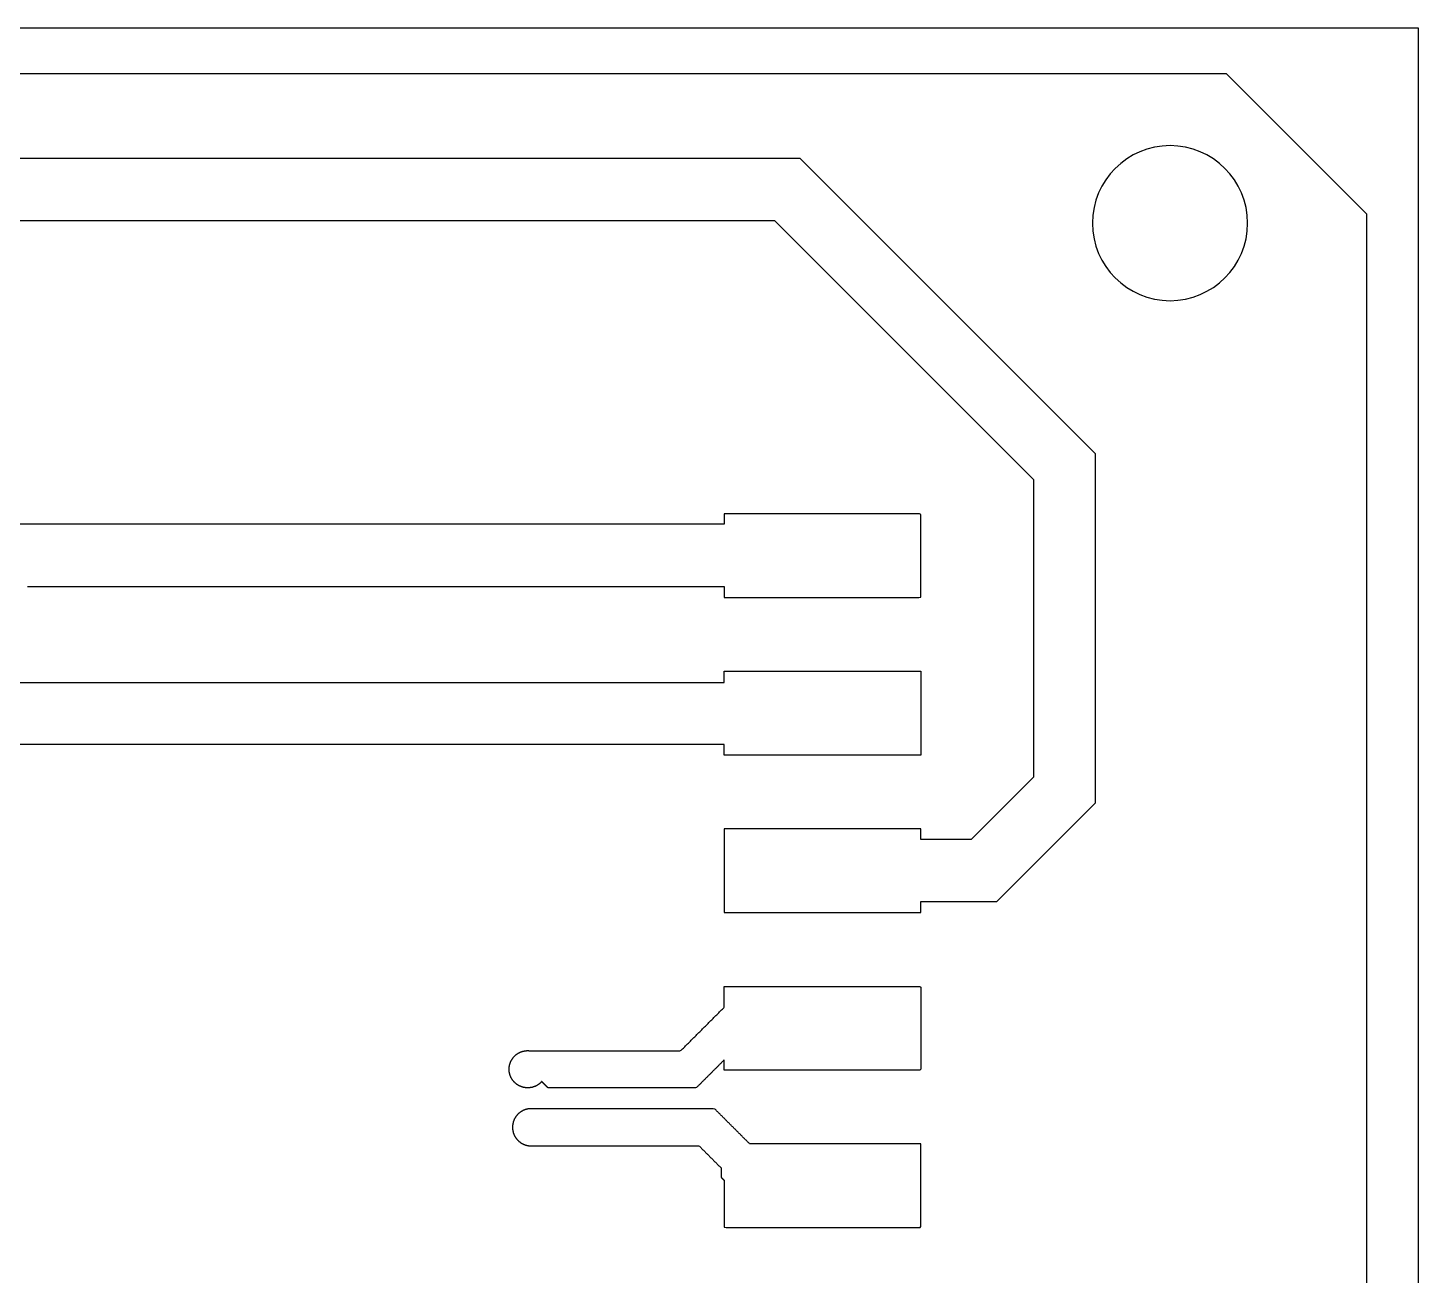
# Model space of a CAD drawing. Extents: x 0 to 220, y 0 to 42.
# Drawn here: x 197.19 to 219.6, y 22.19 to 42.3 of the extents above; entities that cross this region are included whole.
import ezdxf

# ---------------------------------------------------------------- set-up
doc = ezdxf.new("R2010")
doc.units = 0
doc.layers.get('0').update_dxf_attribs({"linetype": 'CONTINUOUS'})

msp = doc.modelspace()

# ---------------------------------------------------------------- linework, layer by layer
for points in [[(219.6, 42.3), (219.6, 0), (0, 0), (0, 42.3)], [(218.769, 39.299), (218.769, 3.629), (215.628, 0.488), (55.254, 0.488), (51.691, 4.051), (51.691, 38.068), (55.184, 41.561), (216.507, 41.561)]]:
    msp.add_lwpolyline(points, close=True)
msp.add_lwpolyline([(214.35, 39.15, 1), (216.85, 39.15, 1)], format="xyb", close=True)
msp.add_lwpolyline([(121.354, 9.896), (140.956, 29.498), (177.647, 29.498), (179.893, 31.744), (208.415, 31.744), (208.415, 31.924), (211.585, 31.924), (211.585, 30.574), (208.415, 30.574), (208.415, 30.744), (180.307, 30.744), (178.061, 28.498), (141.37, 28.498), (121.768, 8.896)])
msp.add_polyline3d([(211.585, 28.034, 0), (211.585, 28.211, 0), (212.811, 28.211, 0), (214.401, 29.801, 0), (214.401, 35.432, 0), (209.641, 40.192, 0), (61.579, 40.192, 0), (56.836, 35.449, 0), (56.836, 32.585, 0), (56.645, 32.585, 0), (56.645, 29.415, 0), (57.995, 29.415, 0), (57.995, 32.585, 0), (57.836, 32.585, 0), (57.836, 35.034, 0), (61.994, 39.192, 0), (209.226, 39.192, 0), (213.401, 35.017, 0), (213.401, 30.216, 0), (212.396, 29.211, 0), (211.585, 29.211, 0), (211.585, 29.384, 0), (208.415, 29.384, 0), (208.415, 28.034, 0)], close=True)
for points in [[(197.186, 33.294, 0), (197.619, 33.294, 0), (198.051, 33.294, 0), (198.484, 33.294, 0), (198.916, 33.294, 0), (199.349, 33.294, 0), (199.782, 33.294, 0), (200.214, 33.294, 0), (200.647, 33.294, 0), (201.079, 33.294, 0), (201.512, 33.294, 0), (201.944, 33.294, 0), (202.377, 33.294, 0), (202.809, 33.294, 0), (203.242, 33.294, 0), (203.675, 33.294, 0), (204.107, 33.294, 0), (204.54, 33.294, 0), (204.972, 33.294, 0), (205.405, 33.294, 0), (205.837, 33.294, 0), (206.27, 33.294, 0), (206.702, 33.294, 0), (207.135, 33.294, 0), (207.567, 33.294, 0), (208, 33.294, 0), (208.415, 33.294, 0), (208.415, 33.291, 0), (208.415, 33.288, 0), (208.415, 33.286, 0), (208.415, 33.283, 0), (208.415, 33.28, 0), (208.415, 33.277, 0), (208.415, 33.275, 0), (208.415, 33.272, 0), (208.415, 33.269, 0), (208.415, 33.266, 0), (208.415, 33.263, 0), (208.415, 33.261, 0), (208.415, 33.258, 0), (208.415, 33.255, 0), (208.415, 33.252, 0), (208.415, 33.249, 0), (208.415, 33.247, 0), (208.415, 33.244, 0), (208.415, 33.241, 0), (208.415, 33.238, 0), (208.415, 33.236, 0), (208.415, 33.233, 0), (208.415, 33.23, 0), (208.415, 33.227, 0), (208.415, 33.224, 0), (208.415, 33.222, 0), (208.415, 33.219, 0), (208.415, 33.216, 0), (208.415, 33.213, 0), (208.415, 33.211, 0), (208.415, 33.208, 0), (208.415, 33.205, 0), (208.415, 33.202, 0), (208.415, 33.2, 0), (208.415, 33.197, 0), (208.415, 33.194, 0), (208.415, 33.191, 0), (208.415, 33.188, 0), (208.415, 33.186, 0), (208.415, 33.183, 0), (208.415, 33.18, 0), (208.415, 33.177, 0), (208.415, 33.175, 0), (208.415, 33.172, 0), (208.415, 33.169, 0), (208.415, 33.166, 0), (208.415, 33.163, 0), (208.415, 33.161, 0), (208.415, 33.158, 0), (208.415, 33.155, 0), (208.415, 33.152, 0), (208.415, 33.15, 0), (208.415, 33.147, 0), (208.415, 33.144, 0), (208.415, 33.141, 0), (208.415, 33.139, 0), (208.415, 33.136, 0), (208.415, 33.133, 0), (208.415, 33.13, 0), (208.415, 33.127, 0), (208.415, 33.125, 0), (208.415, 33.122, 0), (208.415, 33.119, 0), (208.415, 33.116, 0), (208.424, 33.114, 0), (208.473, 33.114, 0), (208.521, 33.114, 0), (208.57, 33.114, 0), (208.619, 33.114, 0), (208.668, 33.114, 0), (208.717, 33.114, 0), (208.766, 33.114, 0), (208.815, 33.114, 0), (208.864, 33.114, 0), (208.912, 33.114, 0), (208.961, 33.114, 0), (209.01, 33.114, 0), (209.059, 33.114, 0), (209.108, 33.114, 0), (209.157, 33.114, 0), (209.206, 33.114, 0), (209.255, 33.114, 0), (209.303, 33.114, 0), (209.352, 33.114, 0), (209.401, 33.114, 0), (209.45, 33.114, 0), (209.499, 33.114, 0), (209.548, 33.114, 0), (209.597, 33.114, 0), (209.646, 33.114, 0), (209.694, 33.114, 0), (209.743, 33.114, 0), (209.792, 33.114, 0), (209.841, 33.114, 0), (209.89, 33.114, 0), (209.939, 33.114, 0), (209.988, 33.114, 0), (210.037, 33.114, 0), (210.085, 33.114, 0), (210.134, 33.114, 0), (210.183, 33.114, 0), (210.232, 33.114, 0), (210.281, 33.114, 0), (210.33, 33.114, 0), (210.379, 33.114, 0), (210.428, 33.114, 0), (210.476, 33.114, 0), (210.525, 33.114, 0), (210.574, 33.114, 0), (210.623, 33.114, 0), (210.672, 33.114, 0), (210.721, 33.114, 0), (210.77, 33.114, 0), (210.819, 33.114, 0), (210.867, 33.114, 0), (210.916, 33.114, 0), (210.965, 33.114, 0), (211.014, 33.114, 0), (211.063, 33.114, 0), (211.112, 33.114, 0), (211.161, 33.114, 0), (211.209, 33.114, 0), (211.258, 33.114, 0), (211.307, 33.114, 0), (211.356, 33.114, 0), (211.405, 33.114, 0), (211.454, 33.114, 0), (211.503, 33.114, 0), (211.552, 33.114, 0), (211.585, 33.121, 0), (211.585, 33.141, 0), (211.585, 33.162, 0), (211.585, 33.183, 0), (211.585, 33.204, 0), (211.585, 33.225, 0), (211.585, 33.245, 0), (211.585, 33.266, 0), (211.585, 33.287, 0), (211.585, 33.308, 0), (211.585, 33.329, 0), (211.585, 33.349, 0), (211.585, 33.37, 0), (211.585, 33.391, 0), (211.585, 33.412, 0), (211.585, 33.433, 0), (211.585, 33.454, 0), (211.585, 33.474, 0), (211.585, 33.495, 0), (211.585, 33.516, 0), (211.585, 33.537, 0), (211.585, 33.558, 0), (211.585, 33.578, 0), (211.585, 33.599, 0), (211.585, 33.62, 0), (211.585, 33.641, 0), (211.585, 33.662, 0), (211.585, 33.683, 0), (211.585, 33.703, 0), (211.585, 33.724, 0), (211.585, 33.745, 0), (211.585, 33.766, 0), (211.585, 33.787, 0), (211.585, 33.807, 0), (211.585, 33.828, 0), (211.585, 33.849, 0), (211.585, 33.87, 0), (211.585, 33.891, 0), (211.585, 33.911, 0), (211.585, 33.932, 0), (211.585, 33.953, 0), (211.585, 33.974, 0), (211.585, 33.995, 0), (211.585, 34.016, 0), (211.585, 34.036, 0), (211.585, 34.057, 0), (211.585, 34.078, 0), (211.585, 34.099, 0), (211.585, 34.12, 0), (211.585, 34.14, 0), (211.585, 34.161, 0), (211.585, 34.182, 0), (211.585, 34.203, 0), (211.585, 34.224, 0), (211.585, 34.245, 0), (211.585, 34.265, 0), (211.585, 34.286, 0), (211.585, 34.307, 0), (211.585, 34.328, 0), (211.585, 34.349, 0), (211.585, 34.369, 0), (211.585, 34.39, 0), (211.585, 34.411, 0), (211.585, 34.432, 0), (211.585, 34.453, 0), (211.563, 34.464, 0), (211.514, 34.464, 0), (211.465, 34.464, 0), (211.416, 34.464, 0), (211.367, 34.464, 0), (211.318, 34.464, 0), (211.27, 34.464, 0), (211.221, 34.464, 0), (211.172, 34.464, 0), (211.123, 34.464, 0), (211.074, 34.464, 0), (211.025, 34.464, 0), (210.976, 34.464, 0), (210.927, 34.464, 0), (210.879, 34.464, 0), (210.83, 34.464, 0), (210.781, 34.464, 0), (210.732, 34.464, 0), (210.683, 34.464, 0), (210.634, 34.464, 0), (210.585, 34.464, 0), (210.536, 34.464, 0), (210.488, 34.464, 0), (210.439, 34.464, 0), (210.39, 34.464, 0), (210.341, 34.464, 0), (210.292, 34.464, 0), (210.243, 34.464, 0), (210.194, 34.464, 0), (210.145, 34.464, 0), (210.097, 34.464, 0), (210.048, 34.464, 0), (209.999, 34.464, 0), (209.95, 34.464, 0), (209.901, 34.464, 0), (209.852, 34.464, 0), (209.803, 34.464, 0), (209.754, 34.464, 0), (209.706, 34.464, 0), (209.657, 34.464, 0), (209.608, 34.464, 0), (209.559, 34.464, 0), (209.51, 34.464, 0), (209.461, 34.464, 0), (209.412, 34.464, 0), (209.364, 34.464, 0), (209.315, 34.464, 0), (209.266, 34.464, 0), (209.217, 34.464, 0), (209.168, 34.464, 0), (209.119, 34.464, 0), (209.07, 34.464, 0), (209.021, 34.464, 0), (208.973, 34.464, 0), (208.924, 34.464, 0), (208.875, 34.464, 0), (208.826, 34.464, 0), (208.777, 34.464, 0), (208.728, 34.464, 0), (208.679, 34.464, 0), (208.63, 34.464, 0), (208.582, 34.464, 0), (208.533, 34.464, 0), (208.484, 34.464, 0), (208.435, 34.464, 0), (208.415, 34.462, 0), (208.415, 34.46, 0), (208.415, 34.457, 0), (208.415, 34.455, 0), (208.415, 34.452, 0), (208.415, 34.449, 0), (208.415, 34.447, 0), (208.415, 34.444, 0), (208.415, 34.441, 0), (208.415, 34.439, 0), (208.415, 34.436, 0), (208.415, 34.434, 0), (208.415, 34.431, 0), (208.415, 34.428, 0), (208.415, 34.426, 0), (208.415, 34.423, 0), (208.415, 34.42, 0), (208.415, 34.418, 0), (208.415, 34.415, 0), (208.415, 34.413, 0), (208.415, 34.41, 0), (208.415, 34.407, 0), (208.415, 34.405, 0), (208.415, 34.402, 0), (208.415, 34.4, 0), (208.415, 34.397, 0), (208.415, 34.394, 0), (208.415, 34.392, 0), (208.415, 34.389, 0), (208.415, 34.386, 0), (208.415, 34.384, 0), (208.415, 34.381, 0), (208.415, 34.379, 0), (208.415, 34.376, 0), (208.415, 34.373, 0), (208.415, 34.371, 0), (208.415, 34.368, 0), (208.415, 34.365, 0), (208.415, 34.363, 0), (208.415, 34.36, 0), (208.415, 34.358, 0), (208.415, 34.355, 0), (208.415, 34.352, 0), (208.415, 34.35, 0), (208.415, 34.347, 0), (208.415, 34.344, 0), (208.415, 34.342, 0), (208.415, 34.339, 0), (208.415, 34.337, 0), (208.415, 34.334, 0), (208.415, 34.331, 0), (208.415, 34.329, 0), (208.415, 34.326, 0), (208.415, 34.324, 0), (208.415, 34.321, 0), (208.415, 34.318, 0), (208.415, 34.316, 0), (208.415, 34.313, 0), (208.415, 34.31, 0), (208.415, 34.308, 0), (208.415, 34.305, 0), (208.415, 34.303, 0), (208.415, 34.3, 0), (208.415, 34.297, 0), (208.415, 34.295, 0), (208.104, 34.294, 0), (207.678, 34.294, 0), (207.251, 34.294, 0), (206.825, 34.294, 0), (206.399, 34.294, 0), (205.973, 34.294, 0), (205.547, 34.294, 0), (205.121, 34.294, 0), (204.694, 34.294, 0), (204.268, 34.294, 0), (203.842, 34.294, 0), (203.416, 34.294, 0), (202.99, 34.294, 0), (202.564, 34.294, 0), (202.137, 34.294, 0), (201.711, 34.294, 0), (201.285, 34.294, 0), (200.859, 34.294, 0), (200.433, 34.294, 0), (200.007, 34.294, 0), (199.58, 34.294, 0), (199.154, 34.294, 0), (198.728, 34.294, 0), (198.302, 34.294, 0), (197.876, 34.294, 0), (197.45, 34.294, 0), (197.023, 34.294, 0)], [(208.415, 25.494, 0), (208.415, 25.497, 0), (208.415, 25.499, 0), (208.415, 25.502, 0), (208.415, 25.505, 0), (208.415, 25.508, 0), (208.415, 25.51, 0), (208.415, 25.513, 0), (208.415, 25.515, 0), (208.415, 25.518, 0), (208.415, 25.521, 0), (208.415, 25.524, 0), (208.415, 25.526, 0), (208.415, 25.529, 0), (208.415, 25.532, 0), (208.415, 25.534, 0), (208.415, 25.537, 0), (208.415, 25.54, 0), (208.415, 25.542, 0), (208.415, 25.545, 0), (208.415, 25.548, 0), (208.415, 25.55, 0), (208.415, 25.553, 0), (208.415, 25.556, 0), (208.415, 25.559, 0), (208.415, 25.561, 0), (208.415, 25.564, 0), (208.415, 25.567, 0), (208.415, 25.569, 0), (208.415, 25.572, 0), (208.415, 25.575, 0), (208.415, 25.577, 0), (208.415, 25.58, 0), (208.415, 25.583, 0), (208.415, 25.585, 0), (208.415, 25.588, 0), (208.415, 25.591, 0), (208.415, 25.594, 0), (208.415, 25.596, 0), (208.415, 25.599, 0), (208.415, 25.602, 0), (208.415, 25.604, 0), (208.415, 25.607, 0), (208.415, 25.61, 0), (208.415, 25.612, 0), (208.415, 25.615, 0), (208.415, 25.618, 0), (208.415, 25.62, 0), (208.415, 25.623, 0), (208.415, 25.626, 0), (208.415, 25.628, 0), (208.415, 25.631, 0), (208.415, 25.634, 0), (208.415, 25.637, 0), (208.415, 25.639, 0), (208.415, 25.642, 0), (208.415, 25.645, 0), (208.415, 25.647, 0), (208.415, 25.65, 0), (208.415, 25.653, 0), (208.415, 25.655, 0), (208.415, 25.658, 0), (208.41, 25.654, 0), (208.403, 25.647, 0), (208.395, 25.639, 0), (208.388, 25.632, 0), (208.381, 25.625, 0), (208.373, 25.617, 0), (208.366, 25.61, 0), (208.358, 25.602, 0), (208.351, 25.595, 0), (208.344, 25.588, 0), (208.336, 25.58, 0), (208.329, 25.573, 0), (208.322, 25.566, 0), (208.314, 25.558, 0), (208.307, 25.551, 0), (208.299, 25.544, 0), (208.292, 25.536, 0), (208.285, 25.529, 0), (208.277, 25.521, 0), (208.27, 25.514, 0), (208.263, 25.507, 0), (208.255, 25.499, 0), (208.248, 25.492, 0), (208.241, 25.485, 0), (208.233, 25.477, 0), (208.226, 25.47, 0), (208.218, 25.462, 0), (208.211, 25.455, 0), (208.204, 25.448, 0), (208.196, 25.44, 0), (208.189, 25.433, 0), (208.182, 25.425, 0), (208.174, 25.418, 0), (208.167, 25.411, 0), (208.159, 25.403, 0), (208.152, 25.396, 0), (208.145, 25.389, 0), (208.137, 25.381, 0), (208.13, 25.374, 0), (208.123, 25.367, 0), (208.115, 25.359, 0), (208.108, 25.352, 0), (208.1, 25.345, 0), (208.093, 25.337, 0), (208.086, 25.33, 0), (208.078, 25.322, 0), (208.071, 25.315, 0), (208.064, 25.308, 0), (208.056, 25.3, 0), (208.049, 25.293, 0), (208.042, 25.285, 0), (208.034, 25.278, 0), (208.027, 25.271, 0), (208.019, 25.263, 0), (208.012, 25.256, 0), (208.005, 25.249, 0), (207.997, 25.241, 0), (207.99, 25.234, 0), (207.983, 25.227, 0), (207.975, 25.219, 0), (207.968, 25.212, 0), (207.949, 25.207, 0), (207.91, 25.207, 0), (207.872, 25.207, 0), (207.833, 25.207, 0), (207.794, 25.207, 0), (207.755, 25.207, 0), (207.716, 25.207, 0), (207.677, 25.207, 0), (207.638, 25.207, 0), (207.599, 25.207, 0), (207.56, 25.207, 0), (207.521, 25.207, 0), (207.482, 25.207, 0), (207.443, 25.207, 0), (207.404, 25.207, 0), (207.365, 25.207, 0), (207.326, 25.207, 0), (207.287, 25.207, 0), (207.249, 25.207, 0), (207.21, 25.207, 0), (207.171, 25.207, 0), (207.132, 25.207, 0), (207.093, 25.207, 0), (207.054, 25.207, 0), (207.015, 25.207, 0), (206.976, 25.207, 0), (206.937, 25.207, 0), (206.898, 25.207, 0), (206.859, 25.207, 0), (206.82, 25.207, 0), (206.781, 25.207, 0), (206.742, 25.207, 0), (206.703, 25.207, 0), (206.664, 25.207, 0), (206.625, 25.207, 0), (206.587, 25.207, 0), (206.548, 25.207, 0), (206.509, 25.207, 0), (206.47, 25.207, 0), (206.431, 25.207, 0), (206.392, 25.207, 0), (206.353, 25.207, 0), (206.314, 25.207, 0), (206.275, 25.207, 0), (206.236, 25.207, 0), (206.197, 25.207, 0), (206.158, 25.207, 0), (206.119, 25.207, 0), (206.08, 25.207, 0), (206.041, 25.207, 0), (206.002, 25.207, 0), (205.964, 25.207, 0), (205.925, 25.207, 0), (205.886, 25.207, 0), (205.847, 25.207, 0), (205.808, 25.207, 0), (205.769, 25.207, 0), (205.73, 25.207, 0), (205.691, 25.207, 0), (205.652, 25.207, 0), (205.613, 25.207, 0), (205.575, 25.207, 0), (205.573, 25.209, 0), (205.572, 25.21, 0), (205.57, 25.212, 0), (205.568, 25.214, 0), (205.567, 25.215, 0), (205.565, 25.217, 0), (205.563, 25.219, 0), (205.562, 25.221, 0), (205.56, 25.222, 0), (205.558, 25.224, 0), (205.557, 25.226, 0), (205.555, 25.227, 0), (205.553, 25.229, 0), (205.552, 25.23, 0), (205.55, 25.232, 0), (205.548, 25.234, 0), (205.547, 25.235, 0), (205.545, 25.237, 0), (205.543, 25.239, 0), (205.541, 25.241, 0), (205.54, 25.242, 0), (205.538, 25.244, 0), (205.536, 25.246, 0), (205.535, 25.247, 0), (205.533, 25.249, 0), (205.531, 25.251, 0), (205.53, 25.252, 0), (205.528, 25.254, 0), (205.526, 25.256, 0), (205.525, 25.257, 0), (205.523, 25.259, 0), (205.521, 25.261, 0), (205.52, 25.262, 0), (205.518, 25.264, 0), (205.516, 25.266, 0), (205.515, 25.267, 0), (205.513, 25.269, 0), (205.511, 25.271, 0), (205.51, 25.272, 0), (205.508, 25.274, 0), (205.506, 25.276, 0), (205.505, 25.277, 0), (205.503, 25.279, 0), (205.501, 25.281, 0), (205.5, 25.282, 0), (205.498, 25.284, 0), (205.496, 25.286, 0), (205.495, 25.288, 0), (205.493, 25.289, 0), (205.491, 25.291, 0), (205.49, 25.293, 0), (205.488, 25.294, 0), (205.486, 25.296, 0), (205.484, 25.298, 0), (205.483, 25.299, 0), (205.481, 25.301, 0), (205.479, 25.303, 0), (205.478, 25.304, 0), (205.476, 25.306, 0), (205.474, 25.308, 0), (205.473, 25.309, 0), (205.47, 25.308, 0), (205.467, 25.304, 0), (205.464, 25.301, 0), (205.461, 25.297, 0), (205.457, 25.294, 0), (205.454, 25.291, 0), (205.451, 25.288, 0), (205.447, 25.285, 0), (205.444, 25.282, 0), (205.44, 25.278, 0), (205.436, 25.275, 0), (205.433, 25.272, 0), (205.429, 25.27, 0), (205.425, 25.267, 0), (205.421, 25.264, 0), (205.417, 25.261, 0), (205.413, 25.258, 0), (205.409, 25.256, 0), (205.405, 25.253, 0), (205.401, 25.25, 0), (205.397, 25.248, 0), (205.392, 25.245, 0), (205.388, 25.243, 0), (205.383, 25.241, 0), (205.379, 25.239, 0), (205.375, 25.236, 0), (205.37, 25.234, 0), (205.365, 25.232, 0), (205.361, 25.23, 0), (205.356, 25.229, 0), (205.351, 25.227, 0), (205.347, 25.225, 0), (205.342, 25.223, 0), (205.337, 25.222, 0), (205.332, 25.22, 0), (205.327, 25.219, 0), (205.322, 25.218, 0), (205.317, 25.216, 0), (205.312, 25.215, 0), (205.308, 25.214, 0), (205.303, 25.213, 0), (205.298, 25.212, 0), (205.293, 25.212, 0), (205.287, 25.211, 0), (205.282, 25.21, 0), (205.277, 25.209, 0), (205.272, 25.209, 0), (205.267, 25.209, 0), (205.262, 25.208, 0), (205.257, 25.208, 0), (205.252, 25.208, 0), (205.247, 25.208, 0), (205.242, 25.208, 0), (205.237, 25.208, 0), (205.232, 25.208, 0), (205.227, 25.209, 0), (205.222, 25.209, 0), (205.217, 25.209, 0), (205.212, 25.21, 0), (205.207, 25.211, 0), (205.202, 25.211, 0), (205.197, 25.212, 0), (205.192, 25.213, 0), (205.187, 25.214, 0), (205.183, 25.215, 0), (205.178, 25.216, 0), (205.173, 25.217, 0), (205.168, 25.218, 0), (205.164, 25.22, 0), (205.159, 25.221, 0), (205.155, 25.223, 0), (205.15, 25.224, 0), (205.146, 25.226, 0), (205.141, 25.227, 0), (205.137, 25.229, 0), (205.132, 25.231, 0), (205.128, 25.233, 0), (205.124, 25.235, 0), (205.12, 25.236, 0), (205.115, 25.238, 0), (205.111, 25.241, 0), (205.107, 25.243, 0), (205.103, 25.245, 0), (205.099, 25.247, 0), (205.095, 25.249, 0), (205.091, 25.252, 0), (205.087, 25.254, 0), (205.084, 25.256, 0), (205.08, 25.259, 0), (205.076, 25.262, 0), (205.072, 25.264, 0), (205.068, 25.267, 0), (205.064, 25.27, 0), (205.061, 25.273, 0), (205.057, 25.276, 0), (205.053, 25.279, 0), (205.05, 25.282, 0), (205.046, 25.285, 0), (205.042, 25.288, 0), (205.039, 25.292, 0), (205.035, 25.295, 0), (205.032, 25.299, 0), (205.029, 25.302, 0), (205.025, 25.306, 0), (205.022, 25.31, 0), (205.019, 25.313, 0), (205.016, 25.317, 0), (205.012, 25.321, 0), (205.009, 25.325, 0), (205.006, 25.329, 0), (205.003, 25.333, 0), (205, 25.337, 0), (204.998, 25.341, 0), (204.995, 25.345, 0), (204.992, 25.35, 0), (204.99, 25.354, 0), (204.987, 25.358, 0), (204.984, 25.363, 0), (204.982, 25.367, 0), (204.98, 25.372, 0), (204.977, 25.376, 0), (204.975, 25.381, 0), (204.973, 25.386, 0), (204.971, 25.39, 0), (204.969, 25.395, 0), (204.967, 25.4, 0), (204.965, 25.404, 0), (204.964, 25.409, 0), (204.962, 25.414, 0), (204.961, 25.419, 0), (204.959, 25.424, 0), (204.958, 25.428, 0), (204.956, 25.433, 0), (204.955, 25.438, 0), (204.954, 25.443, 0), (204.953, 25.448, 0), (204.952, 25.453, 0), (204.951, 25.458, 0), (204.95, 25.463, 0), (204.95, 25.468, 0), (204.949, 25.473, 0), (204.949, 25.478, 0), (204.948, 25.483, 0), (204.948, 25.488, 0), (204.947, 25.493, 0), (204.947, 25.498, 0), (204.947, 25.503, 0), (204.947, 25.508, 0), (204.947, 25.512, 0), (204.947, 25.517, 0), (204.947, 25.522, 0), (204.948, 25.527, 0), (204.948, 25.532, 0), (204.948, 25.537, 0), (204.949, 25.541, 0), (204.949, 25.546, 0), (204.95, 25.551, 0), (204.951, 25.556, 0), (204.952, 25.56, 0), (204.952, 25.565, 0), (204.953, 25.569, 0), (204.954, 25.574, 0), (204.955, 25.578, 0), (204.957, 25.583, 0), (204.958, 25.587, 0), (204.959, 25.592, 0), (204.96, 25.596, 0), (204.962, 25.6, 0), (204.963, 25.605, 0), (204.965, 25.609, 0), (204.966, 25.613, 0), (204.968, 25.618, 0), (204.97, 25.622, 0), (204.971, 25.626, 0), (204.973, 25.631, 0), (204.975, 25.635, 0), (204.977, 25.639, 0), (204.979, 25.643, 0), (204.982, 25.648, 0), (204.984, 25.652, 0), (204.986, 25.656, 0), (204.989, 25.66, 0), (204.991, 25.665, 0), (204.994, 25.669, 0), (204.996, 25.673, 0), (204.999, 25.677, 0), (205.002, 25.681, 0), (205.005, 25.685, 0), (205.008, 25.689, 0), (205.011, 25.693, 0), (205.014, 25.697, 0), (205.017, 25.701, 0), (205.02, 25.704, 0), (205.023, 25.708, 0), (205.027, 25.712, 0), (205.03, 25.715, 0), (205.034, 25.719, 0), (205.037, 25.723, 0), (205.041, 25.726, 0), (205.045, 25.73, 0), (205.049, 25.733, 0), (205.052, 25.736, 0), (205.056, 25.74, 0), (205.06, 25.743, 0), (205.064, 25.746, 0), (205.068, 25.749, 0), (205.072, 25.752, 0), (205.077, 25.755, 0), (205.081, 25.758, 0), (205.085, 25.761, 0), (205.089, 25.763, 0), (205.094, 25.766, 0), (205.098, 25.768, 0), (205.102, 25.771, 0), (205.107, 25.773, 0), (205.111, 25.776, 0), (205.116, 25.778, 0), (205.121, 25.78, 0), (205.125, 25.782, 0), (205.13, 25.784, 0), (205.134, 25.786, 0), (205.139, 25.788, 0), (205.144, 25.79, 0), (205.149, 25.791, 0), (205.153, 25.793, 0), (205.158, 25.794, 0), (205.163, 25.796, 0), (205.168, 25.797, 0), (205.172, 25.799, 0), (205.177, 25.8, 0), (205.182, 25.801, 0), (205.187, 25.802, 0), (205.191, 25.803, 0), (205.196, 25.804, 0), (205.201, 25.805, 0), (205.206, 25.805, 0), (205.211, 25.806, 0), (205.215, 25.806, 0), (205.22, 25.807, 0), (205.225, 25.807, 0), (205.23, 25.808, 0), (205.234, 25.808, 0), (205.239, 25.808, 0), (205.244, 25.808, 0), (205.248, 25.808, 0), (205.253, 25.808, 0), (205.258, 25.808, 0), (205.262, 25.808, 0), (205.267, 25.807, 0), (205.271, 25.807, 0), (205.309, 25.807, 0), (205.349, 25.807, 0), (205.389, 25.807, 0), (205.429, 25.807, 0), (205.469, 25.807, 0), (205.509, 25.807, 0), (205.548, 25.807, 0), (205.588, 25.807, 0), (205.628, 25.807, 0), (205.668, 25.807, 0), (205.708, 25.807, 0), (205.748, 25.807, 0), (205.787, 25.807, 0), (205.827, 25.807, 0), (205.867, 25.807, 0), (205.907, 25.807, 0), (205.947, 25.807, 0), (205.987, 25.807, 0), (206.026, 25.807, 0), (206.066, 25.807, 0), (206.106, 25.807, 0), (206.146, 25.807, 0), (206.186, 25.807, 0), (206.226, 25.807, 0), (206.265, 25.807, 0), (206.305, 25.807, 0), (206.345, 25.807, 0), (206.385, 25.807, 0), (206.425, 25.807, 0), (206.465, 25.807, 0), (206.505, 25.807, 0), (206.544, 25.807, 0), (206.584, 25.807, 0), (206.624, 25.807, 0), (206.664, 25.807, 0), (206.704, 25.807, 0), (206.744, 25.807, 0), (206.783, 25.807, 0), (206.823, 25.807, 0), (206.863, 25.807, 0), (206.903, 25.807, 0), (206.943, 25.807, 0), (206.983, 25.807, 0), (207.022, 25.807, 0), (207.062, 25.807, 0), (207.102, 25.807, 0), (207.142, 25.807, 0), (207.182, 25.807, 0), (207.222, 25.807, 0), (207.261, 25.807, 0), (207.301, 25.807, 0), (207.341, 25.807, 0), (207.381, 25.807, 0), (207.421, 25.807, 0), (207.461, 25.807, 0), (207.5, 25.807, 0), (207.54, 25.807, 0), (207.58, 25.807, 0), (207.62, 25.807, 0), (207.66, 25.807, 0), (207.7, 25.807, 0), (207.722, 25.814, 0), (207.733, 25.826, 0), (207.744, 25.837, 0), (207.756, 25.848, 0), (207.767, 25.86, 0), (207.779, 25.871, 0), (207.79, 25.883, 0), (207.802, 25.894, 0), (207.813, 25.905, 0), (207.824, 25.917, 0), (207.836, 25.928, 0), (207.847, 25.94, 0), (207.859, 25.951, 0), (207.87, 25.963, 0), (207.882, 25.974, 0), (207.893, 25.985, 0), (207.904, 25.997, 0), (207.916, 26.008, 0), (207.927, 26.02, 0), (207.939, 26.031, 0), (207.95, 26.043, 0), (207.962, 26.054, 0), (207.973, 26.066, 0), (207.984, 26.077, 0), (207.996, 26.088, 0), (208.007, 26.1, 0), (208.019, 26.111, 0), (208.03, 26.123, 0), (208.041, 26.134, 0), (208.053, 26.145, 0), (208.064, 26.157, 0), (208.076, 26.168, 0), (208.087, 26.18, 0), (208.099, 26.191, 0), (208.11, 26.203, 0), (208.121, 26.214, 0), (208.133, 26.225, 0), (208.144, 26.237, 0), (208.156, 26.248, 0), (208.167, 26.26, 0), (208.179, 26.271, 0), (208.19, 26.282, 0), (208.201, 26.294, 0), (208.213, 26.305, 0), (208.224, 26.317, 0), (208.236, 26.328, 0), (208.247, 26.34, 0), (208.259, 26.351, 0), (208.27, 26.363, 0), (208.281, 26.374, 0), (208.293, 26.385, 0), (208.304, 26.397, 0), (208.316, 26.408, 0), (208.327, 26.42, 0), (208.338, 26.431, 0), (208.35, 26.442, 0), (208.361, 26.454, 0), (208.373, 26.465, 0), (208.384, 26.477, 0), (208.396, 26.488, 0), (208.407, 26.5, 0), (208.415, 26.509, 0), (208.415, 26.515, 0), (208.415, 26.52, 0), (208.415, 26.526, 0), (208.415, 26.531, 0), (208.415, 26.537, 0), (208.415, 26.542, 0), (208.415, 26.548, 0), (208.415, 26.553, 0), (208.415, 26.559, 0), (208.415, 26.564, 0), (208.415, 26.57, 0), (208.415, 26.575, 0), (208.415, 26.581, 0), (208.415, 26.586, 0), (208.415, 26.591, 0), (208.415, 26.597, 0), (208.415, 26.602, 0), (208.415, 26.608, 0), (208.415, 26.613, 0), (208.415, 26.619, 0), (208.415, 26.624, 0), (208.415, 26.63, 0), (208.415, 26.635, 0), (208.415, 26.641, 0), (208.415, 26.646, 0), (208.415, 26.652, 0), (208.415, 26.657, 0), (208.415, 26.663, 0), (208.415, 26.668, 0), (208.415, 26.674, 0), (208.415, 26.679, 0), (208.415, 26.685, 0), (208.415, 26.69, 0), (208.415, 26.696, 0), (208.415, 26.701, 0), (208.415, 26.707, 0), (208.415, 26.712, 0), (208.415, 26.718, 0), (208.415, 26.723, 0), (208.415, 26.729, 0), (208.415, 26.734, 0), (208.415, 26.74, 0), (208.415, 26.745, 0), (208.415, 26.751, 0), (208.415, 26.756, 0), (208.415, 26.762, 0), (208.415, 26.767, 0), (208.415, 26.773, 0), (208.415, 26.778, 0), (208.415, 26.784, 0), (208.415, 26.789, 0), (208.415, 26.794, 0), (208.415, 26.8, 0), (208.415, 26.805, 0), (208.415, 26.811, 0), (208.415, 26.816, 0), (208.415, 26.822, 0), (208.415, 26.827, 0), (208.415, 26.833, 0), (208.415, 26.838, 0), (208.415, 26.844, 0), (208.465, 26.844, 0), (208.517, 26.844, 0), (208.569, 26.844, 0), (208.621, 26.844, 0), (208.672, 26.844, 0), (208.724, 26.844, 0), (208.776, 26.844, 0), (208.827, 26.844, 0), (208.879, 26.844, 0), (208.931, 26.844, 0), (208.982, 26.844, 0), (209.034, 26.844, 0), (209.086, 26.844, 0), (209.137, 26.844, 0), (209.189, 26.844, 0), (209.241, 26.844, 0), (209.293, 26.844, 0), (209.344, 26.844, 0), (209.396, 26.844, 0), (209.448, 26.844, 0), (209.499, 26.844, 0), (209.551, 26.844, 0), (209.603, 26.844, 0), (209.654, 26.844, 0), (209.706, 26.844, 0), (209.758, 26.844, 0), (209.809, 26.844, 0), (209.861, 26.844, 0), (209.913, 26.844, 0), (209.965, 26.844, 0), (210.016, 26.844, 0), (210.068, 26.844, 0), (210.12, 26.844, 0), (210.171, 26.844, 0), (210.223, 26.844, 0), (210.275, 26.844, 0), (210.326, 26.844, 0), (210.378, 26.844, 0), (210.43, 26.844, 0), (210.481, 26.844, 0), (210.533, 26.844, 0), (210.585, 26.844, 0), (210.637, 26.844, 0), (210.688, 26.844, 0), (210.74, 26.844, 0), (210.792, 26.844, 0), (210.843, 26.844, 0), (210.895, 26.844, 0), (210.947, 26.844, 0), (210.998, 26.844, 0), (211.05, 26.844, 0), (211.102, 26.844, 0), (211.153, 26.844, 0), (211.205, 26.844, 0), (211.257, 26.844, 0), (211.308, 26.844, 0), (211.36, 26.844, 0), (211.412, 26.844, 0), (211.464, 26.844, 0), (211.515, 26.844, 0), (211.567, 26.844, 0), (211.585, 26.83, 0), (211.585, 26.808, 0), (211.585, 26.786, 0), (211.585, 26.764, 0), (211.585, 26.742, 0), (211.585, 26.72, 0), (211.585, 26.698, 0), (211.585, 26.676, 0), (211.585, 26.654, 0), (211.585, 26.632, 0), (211.585, 26.61, 0), (211.585, 26.587, 0), (211.585, 26.566, 0), (211.585, 26.544, 0), (211.585, 26.521, 0), (211.585, 26.5, 0), (211.585, 26.477, 0), (211.585, 26.455, 0), (211.585, 26.433, 0), (211.585, 26.411, 0), (211.585, 26.389, 0), (211.585, 26.367, 0), (211.585, 26.345, 0), (211.585, 26.323, 0), (211.585, 26.301, 0), (211.585, 26.279, 0), (211.585, 26.257, 0), (211.585, 26.235, 0), (211.585, 26.213, 0), (211.585, 26.191, 0), (211.585, 26.169, 0), (211.585, 26.147, 0), (211.585, 26.125, 0), (211.585, 26.103, 0), (211.585, 26.081, 0), (211.585, 26.059, 0), (211.585, 26.037, 0), (211.585, 26.015, 0), (211.585, 25.993, 0), (211.585, 25.971, 0), (211.585, 25.949, 0), (211.585, 25.927, 0), (211.585, 25.905, 0), (211.585, 25.883, 0), (211.585, 25.861, 0), (211.585, 25.839, 0), (211.585, 25.817, 0), (211.585, 25.795, 0), (211.585, 25.773, 0), (211.585, 25.751, 0), (211.585, 25.729, 0), (211.585, 25.707, 0), (211.585, 25.685, 0), (211.585, 25.663, 0), (211.585, 25.641, 0), (211.585, 25.619, 0), (211.585, 25.597, 0), (211.585, 25.575, 0), (211.585, 25.553, 0), (211.585, 25.531, 0), (211.585, 25.509, 0), (211.568, 25.494, 0), (211.516, 25.494, 0), (211.465, 25.494, 0), (211.413, 25.494, 0), (211.361, 25.494, 0), (211.31, 25.494, 0), (211.258, 25.494, 0), (211.206, 25.494, 0), (211.155, 25.494, 0), (211.103, 25.494, 0), (211.051, 25.494, 0), (211, 25.494, 0), (210.948, 25.494, 0), (210.896, 25.494, 0), (210.844, 25.494, 0), (210.793, 25.494, 0), (210.741, 25.494, 0), (210.689, 25.494, 0), (210.638, 25.494, 0), (210.586, 25.494, 0), (210.534, 25.494, 0), (210.483, 25.494, 0), (210.431, 25.494, 0), (210.379, 25.494, 0), (210.328, 25.494, 0), (210.276, 25.494, 0), (210.224, 25.494, 0), (210.173, 25.494, 0), (210.121, 25.494, 0), (210.069, 25.494, 0), (210.017, 25.494, 0), (209.966, 25.494, 0), (209.914, 25.494, 0), (209.862, 25.494, 0), (209.811, 25.494, 0), (209.759, 25.494, 0), (209.707, 25.494, 0), (209.656, 25.494, 0), (209.604, 25.494, 0), (209.552, 25.494, 0), (209.501, 25.494, 0), (209.449, 25.494, 0), (209.397, 25.494, 0), (209.345, 25.494, 0), (209.294, 25.494, 0), (209.242, 25.494, 0), (209.19, 25.494, 0), (209.139, 25.494, 0), (209.087, 25.494, 0), (209.035, 25.494, 0), (208.984, 25.494, 0), (208.932, 25.494, 0), (208.88, 25.494, 0), (208.829, 25.494, 0), (208.777, 25.494, 0), (208.725, 25.494, 0), (208.673, 25.494, 0), (208.622, 25.494, 0), (208.57, 25.494, 0), (208.518, 25.494, 0), (208.467, 25.494, 0), (208.415, 25.494, 0)], [(211.585, 24.304, 0), (211.54, 24.304, 0), (211.494, 24.304, 0), (211.449, 24.304, 0), (211.403, 24.304, 0), (211.358, 24.304, 0), (211.313, 24.304, 0), (211.267, 24.304, 0), (211.222, 24.304, 0), (211.176, 24.304, 0), (211.131, 24.304, 0), (211.086, 24.304, 0), (211.04, 24.304, 0), (210.995, 24.304, 0), (210.95, 24.304, 0), (210.904, 24.304, 0), (210.859, 24.304, 0), (210.813, 24.304, 0), (210.768, 24.304, 0), (210.723, 24.304, 0), (210.677, 24.304, 0), (210.632, 24.304, 0), (210.586, 24.304, 0), (210.541, 24.304, 0), (210.496, 24.304, 0), (210.45, 24.304, 0), (210.405, 24.304, 0), (210.359, 24.304, 0), (210.314, 24.304, 0), (210.269, 24.304, 0), (210.223, 24.304, 0), (210.178, 24.304, 0), (210.133, 24.304, 0), (210.087, 24.304, 0), (210.042, 24.304, 0), (209.996, 24.304, 0), (209.951, 24.304, 0), (209.906, 24.304, 0), (209.86, 24.304, 0), (209.815, 24.304, 0), (209.769, 24.304, 0), (209.724, 24.304, 0), (209.679, 24.304, 0), (209.633, 24.304, 0), (209.588, 24.304, 0), (209.542, 24.304, 0), (209.497, 24.304, 0), (209.452, 24.304, 0), (209.406, 24.304, 0), (209.361, 24.304, 0), (209.316, 24.304, 0), (209.27, 24.304, 0), (209.225, 24.304, 0), (209.179, 24.304, 0), (209.134, 24.304, 0), (209.089, 24.304, 0), (209.043, 24.304, 0), (208.998, 24.304, 0), (208.952, 24.304, 0), (208.907, 24.304, 0), (208.862, 24.304, 0), (208.823, 24.306, 0), (208.814, 24.315, 0), (208.805, 24.325, 0), (208.795, 24.334, 0), (208.786, 24.343, 0), (208.777, 24.353, 0), (208.767, 24.362, 0), (208.758, 24.371, 0), (208.749, 24.381, 0), (208.739, 24.39, 0), (208.73, 24.399, 0), (208.721, 24.409, 0), (208.711, 24.418, 0), (208.702, 24.427, 0), (208.693, 24.437, 0), (208.683, 24.446, 0), (208.674, 24.455, 0), (208.665, 24.465, 0), (208.655, 24.474, 0), (208.646, 24.483, 0), (208.637, 24.493, 0), (208.627, 24.502, 0), (208.618, 24.511, 0), (208.609, 24.521, 0), (208.599, 24.53, 0), (208.59, 24.539, 0), (208.581, 24.549, 0), (208.571, 24.558, 0), (208.562, 24.567, 0), (208.553, 24.577, 0), (208.543, 24.586, 0), (208.534, 24.596, 0), (208.525, 24.605, 0), (208.515, 24.614, 0), (208.506, 24.623, 0), (208.497, 24.633, 0), (208.487, 24.642, 0), (208.478, 24.651, 0), (208.468, 24.661, 0), (208.459, 24.67, 0), (208.45, 24.68, 0), (208.44, 24.689, 0), (208.431, 24.698, 0), (208.422, 24.708, 0), (208.412, 24.717, 0), (208.403, 24.726, 0), (208.394, 24.736, 0), (208.384, 24.745, 0), (208.375, 24.754, 0), (208.366, 24.764, 0), (208.356, 24.773, 0), (208.347, 24.782, 0), (208.338, 24.792, 0), (208.328, 24.801, 0), (208.319, 24.81, 0), (208.31, 24.82, 0), (208.3, 24.829, 0), (208.291, 24.838, 0), (208.282, 24.848, 0), (208.272, 24.857, 0), (208.263, 24.866, 0), (208.238, 24.872, 0), (208.189, 24.872, 0), (208.141, 24.872, 0), (208.092, 24.872, 0), (208.043, 24.872, 0), (207.995, 24.872, 0), (207.946, 24.872, 0), (207.898, 24.872, 0), (207.849, 24.872, 0), (207.8, 24.872, 0), (207.752, 24.872, 0), (207.703, 24.872, 0), (207.655, 24.872, 0), (207.606, 24.872, 0), (207.557, 24.872, 0), (207.509, 24.872, 0), (207.46, 24.872, 0), (207.412, 24.872, 0), (207.363, 24.872, 0), (207.314, 24.872, 0), (207.266, 24.872, 0), (207.217, 24.872, 0), (207.168, 24.872, 0), (207.12, 24.872, 0), (207.071, 24.872, 0), (207.023, 24.872, 0), (206.974, 24.872, 0), (206.925, 24.872, 0), (206.877, 24.872, 0), (206.828, 24.872, 0), (206.78, 24.872, 0), (206.731, 24.872, 0), (206.682, 24.872, 0), (206.634, 24.872, 0), (206.585, 24.872, 0), (206.537, 24.872, 0), (206.488, 24.872, 0), (206.439, 24.872, 0), (206.391, 24.872, 0), (206.342, 24.872, 0), (206.294, 24.872, 0), (206.245, 24.872, 0), (206.196, 24.872, 0), (206.148, 24.872, 0), (206.099, 24.872, 0), (206.05, 24.872, 0), (206.002, 24.872, 0), (205.953, 24.872, 0), (205.905, 24.872, 0), (205.856, 24.872, 0), (205.807, 24.872, 0), (205.759, 24.872, 0), (205.71, 24.872, 0), (205.662, 24.872, 0), (205.613, 24.872, 0), (205.564, 24.872, 0), (205.516, 24.872, 0), (205.467, 24.872, 0), (205.419, 24.872, 0), (205.37, 24.872, 0), (205.321, 24.872, 0), (205.299, 24.872, 0), (205.295, 24.872, 0), (205.29, 24.872, 0), (205.286, 24.872, 0), (205.281, 24.871, 0), (205.277, 24.871, 0), (205.272, 24.87, 0), (205.268, 24.87, 0), (205.263, 24.869, 0), (205.258, 24.869, 0), (205.254, 24.868, 0), (205.249, 24.867, 0), (205.244, 24.866, 0), (205.24, 24.865, 0), (205.235, 24.864, 0), (205.23, 24.863, 0), (205.226, 24.862, 0), (205.221, 24.861, 0), (205.216, 24.86, 0), (205.212, 24.858, 0), (205.207, 24.857, 0), (205.202, 24.855, 0), (205.197, 24.853, 0), (205.193, 24.851, 0), (205.188, 24.85, 0), (205.184, 24.848, 0), (205.179, 24.846, 0), (205.174, 24.843, 0), (205.17, 24.841, 0), (205.165, 24.839, 0), (205.161, 24.837, 0), (205.156, 24.834, 0), (205.152, 24.832, 0), (205.147, 24.829, 0), (205.143, 24.826, 0), (205.139, 24.824, 0), (205.134, 24.821, 0), (205.13, 24.818, 0), (205.126, 24.815, 0), (205.122, 24.812, 0), (205.118, 24.809, 0), (205.114, 24.805, 0), (205.11, 24.802, 0), (205.106, 24.799, 0), (205.102, 24.795, 0), (205.098, 24.792, 0), (205.094, 24.788, 0), (205.09, 24.785, 0), (205.087, 24.781, 0), (205.083, 24.777, 0), (205.08, 24.773, 0), (205.076, 24.77, 0), (205.073, 24.766, 0), (205.069, 24.762, 0), (205.066, 24.758, 0), (205.063, 24.753, 0), (205.06, 24.749, 0), (205.057, 24.745, 0), (205.054, 24.741, 0), (205.051, 24.736, 0), (205.048, 24.732, 0), (205.046, 24.728, 0), (205.043, 24.723, 0), (205.04, 24.719, 0), (205.038, 24.715, 0), (205.036, 24.71, 0), (205.033, 24.706, 0), (205.031, 24.701, 0), (205.029, 24.696, 0), (205.027, 24.692, 0), (205.025, 24.687, 0), (205.023, 24.683, 0), (205.021, 24.678, 0), (205.02, 24.673, 0), (205.018, 24.669, 0), (205.016, 24.664, 0), (205.015, 24.659, 0), (205.014, 24.654, 0), (205.012, 24.65, 0), (205.011, 24.645, 0), (205.01, 24.64, 0), (205.009, 24.636, 0), (205.008, 24.631, 0), (205.007, 24.626, 0), (205.006, 24.622, 0), (205.005, 24.617, 0), (205.005, 24.613, 0), (205.004, 24.608, 0), (205.004, 24.603, 0), (205.003, 24.599, 0), (205.003, 24.594, 0), (205.003, 24.59, 0), (205.002, 24.585, 0), (205.002, 24.581, 0), (205.002, 24.576, 0), (205.002, 24.572, 0), (205.002, 24.567, 0), (205.002, 24.563, 0), (205.002, 24.558, 0), (205.003, 24.554, 0), (205.003, 24.549, 0), (205.003, 24.544, 0), (205.004, 24.54, 0), (205.004, 24.535, 0), (205.005, 24.531, 0), (205.006, 24.526, 0), (205.006, 24.521, 0), (205.007, 24.517, 0), (205.008, 24.512, 0), (205.009, 24.507, 0), (205.01, 24.503, 0), (205.011, 24.498, 0), (205.013, 24.493, 0), (205.014, 24.489, 0), (205.015, 24.484, 0), (205.017, 24.479, 0), (205.018, 24.474, 0), (205.02, 24.47, 0), (205.022, 24.465, 0), (205.023, 24.46, 0), (205.025, 24.456, 0), (205.027, 24.451, 0), (205.029, 24.447, 0), (205.032, 24.442, 0), (205.034, 24.438, 0), (205.036, 24.433, 0), (205.039, 24.429, 0), (205.041, 24.424, 0), (205.044, 24.42, 0), (205.046, 24.415, 0), (205.049, 24.411, 0), (205.052, 24.407, 0), (205.055, 24.402, 0), (205.058, 24.398, 0), (205.061, 24.394, 0), (205.064, 24.39, 0), (205.067, 24.386, 0), (205.07, 24.382, 0), (205.073, 24.378, 0), (205.077, 24.374, 0), (205.08, 24.37, 0), (205.084, 24.366, 0), (205.087, 24.362, 0), (205.091, 24.359, 0), (205.095, 24.355, 0), (205.099, 24.351, 0), (205.103, 24.348, 0), (205.106, 24.345, 0), (205.11, 24.341, 0), (205.114, 24.338, 0), (205.119, 24.335, 0), (205.123, 24.331, 0), (205.127, 24.328, 0), (205.131, 24.326, 0), (205.135, 24.323, 0), (205.14, 24.32, 0), (205.144, 24.317, 0), (205.148, 24.314, 0), (205.153, 24.312, 0), (205.157, 24.309, 0), (205.162, 24.307, 0), (205.166, 24.305, 0), (205.171, 24.302, 0), (205.175, 24.3, 0), (205.18, 24.298, 0), (205.184, 24.296, 0), (205.189, 24.294, 0), (205.194, 24.292, 0), (205.198, 24.291, 0), (205.203, 24.289, 0), (205.208, 24.287, 0), (205.212, 24.286, 0), (205.217, 24.284, 0), (205.222, 24.283, 0), (205.226, 24.282, 0), (205.231, 24.28, 0), (205.236, 24.279, 0), (205.241, 24.278, 0), (205.245, 24.277, 0), (205.25, 24.277, 0), (205.255, 24.276, 0), (205.259, 24.275, 0), (205.264, 24.274, 0), (205.268, 24.274, 0), (205.273, 24.273, 0), (205.278, 24.273, 0), (205.282, 24.273, 0), (205.287, 24.272, 0), (205.291, 24.272, 0), (205.296, 24.272, 0), (205.3, 24.272, 0), (205.329, 24.272, 0), (205.373, 24.272, 0), (205.418, 24.272, 0), (205.462, 24.272, 0), (205.507, 24.272, 0), (205.551, 24.272, 0), (205.596, 24.272, 0), (205.64, 24.272, 0), (205.685, 24.272, 0), (205.729, 24.272, 0), (205.774, 24.272, 0), (205.818, 24.272, 0), (205.863, 24.272, 0), (205.907, 24.272, 0), (205.952, 24.272, 0), (205.996, 24.272, 0), (206.041, 24.272, 0), (206.085, 24.272, 0), (206.13, 24.272, 0), (206.174, 24.272, 0), (206.219, 24.272, 0), (206.263, 24.272, 0), (206.308, 24.272, 0), (206.352, 24.272, 0), (206.397, 24.272, 0), (206.442, 24.272, 0), (206.486, 24.272, 0), (206.531, 24.272, 0), (206.575, 24.272, 0), (206.62, 24.272, 0), (206.664, 24.272, 0), (206.709, 24.272, 0), (206.753, 24.272, 0), (206.798, 24.272, 0), (206.842, 24.272, 0), (206.887, 24.272, 0), (206.931, 24.272, 0), (206.976, 24.272, 0), (207.02, 24.272, 0), (207.065, 24.272, 0), (207.109, 24.272, 0), (207.154, 24.272, 0), (207.198, 24.272, 0), (207.243, 24.272, 0), (207.287, 24.272, 0), (207.332, 24.272, 0), (207.376, 24.272, 0), (207.421, 24.272, 0), (207.466, 24.272, 0), (207.51, 24.272, 0), (207.555, 24.272, 0), (207.599, 24.272, 0), (207.644, 24.272, 0), (207.688, 24.272, 0), (207.733, 24.272, 0), (207.777, 24.272, 0), (207.822, 24.272, 0), (207.866, 24.272, 0), (207.911, 24.272, 0), (207.955, 24.272, 0), (208, 24.272, 0), (208.014, 24.267, 0), (208.019, 24.262, 0), (208.025, 24.256, 0), (208.031, 24.25, 0), (208.037, 24.244, 0), (208.043, 24.238, 0), (208.049, 24.232, 0), (208.055, 24.226, 0), (208.06, 24.221, 0), (208.066, 24.215, 0), (208.072, 24.209, 0), (208.078, 24.203, 0), (208.084, 24.197, 0), (208.09, 24.191, 0), (208.096, 24.185, 0), (208.101, 24.18, 0), (208.107, 24.174, 0), (208.113, 24.168, 0), (208.119, 24.162, 0), (208.125, 24.156, 0), (208.131, 24.15, 0), (208.137, 24.144, 0), (208.142, 24.139, 0), (208.148, 24.133, 0), (208.154, 24.127, 0), (208.16, 24.121, 0), (208.166, 24.115, 0), (208.172, 24.109, 0), (208.178, 24.103, 0), (208.183, 24.098, 0), (208.189, 24.092, 0), (208.195, 24.086, 0), (208.201, 24.08, 0), (208.207, 24.074, 0), (208.213, 24.068, 0), (208.219, 24.062, 0), (208.224, 24.056, 0), (208.23, 24.051, 0), (208.236, 24.045, 0), (208.242, 24.039, 0), (208.248, 24.033, 0), (208.254, 24.027, 0), (208.26, 24.021, 0), (208.265, 24.015, 0), (208.271, 24.01, 0), (208.277, 24.004, 0), (208.283, 23.998, 0), (208.289, 23.992, 0), (208.295, 23.986, 0), (208.301, 23.98, 0), (208.306, 23.974, 0), (208.312, 23.969, 0), (208.318, 23.963, 0), (208.324, 23.957, 0), (208.33, 23.951, 0), (208.336, 23.945, 0), (208.342, 23.939, 0), (208.347, 23.933, 0), (208.353, 23.928, 0), (208.359, 23.922, 0), (208.365, 23.916, 0), (208.365, 23.913, 0), (208.365, 23.911, 0), (208.365, 23.908, 0), (208.365, 23.906, 0), (208.365, 23.903, 0), (208.365, 23.901, 0), (208.365, 23.898, 0), (208.365, 23.896, 0), (208.365, 23.893, 0), (208.365, 23.891, 0), (208.365, 23.889, 0), (208.365, 23.886, 0), (208.365, 23.884, 0), (208.365, 23.881, 0), (208.365, 23.879, 0), (208.365, 23.876, 0), (208.365, 23.874, 0), (208.365, 23.871, 0), (208.365, 23.869, 0), (208.365, 23.866, 0), (208.365, 23.864, 0), (208.365, 23.861, 0), (208.365, 23.859, 0), (208.365, 23.856, 0), (208.365, 23.854, 0), (208.365, 23.851, 0), (208.365, 23.849, 0), (208.365, 23.846, 0), (208.365, 23.844, 0), (208.365, 23.841, 0), (208.365, 23.839, 0), (208.365, 23.836, 0), (208.365, 23.834, 0), (208.365, 23.831, 0), (208.365, 23.829, 0), (208.365, 23.826, 0), (208.365, 23.824, 0), (208.365, 23.821, 0), (208.365, 23.819, 0), (208.365, 23.816, 0), (208.365, 23.814, 0), (208.365, 23.811, 0), (208.365, 23.809, 0), (208.365, 23.806, 0), (208.365, 23.804, 0), (208.365, 23.802, 0), (208.365, 23.799, 0), (208.365, 23.797, 0), (208.365, 23.794, 0), (208.365, 23.792, 0), (208.365, 23.789, 0), (208.365, 23.787, 0), (208.365, 23.784, 0), (208.365, 23.782, 0), (208.365, 23.779, 0), (208.365, 23.777, 0), (208.365, 23.774, 0), (208.365, 23.772, 0), (208.365, 23.769, 0), (208.365, 23.767, 0), (208.365, 23.765, 0), (208.366, 23.764, 0), (208.367, 23.763, 0), (208.368, 23.762, 0), (208.368, 23.761, 0), (208.369, 23.761, 0), (208.37, 23.76, 0), (208.371, 23.759, 0), (208.372, 23.758, 0), (208.373, 23.757, 0), (208.373, 23.756, 0), (208.374, 23.756, 0), (208.375, 23.755, 0), (208.376, 23.754, 0), (208.377, 23.753, 0), (208.377, 23.752, 0), (208.378, 23.751, 0), (208.379, 23.751, 0), (208.38, 23.75, 0), (208.381, 23.749, 0), (208.382, 23.748, 0), (208.382, 23.747, 0), (208.383, 23.747, 0), (208.384, 23.746, 0), (208.385, 23.745, 0), (208.386, 23.744, 0), (208.387, 23.743, 0), (208.387, 23.742, 0), (208.388, 23.741, 0), (208.389, 23.741, 0), (208.39, 23.74, 0), (208.391, 23.739, 0), (208.391, 23.738, 0), (208.392, 23.737, 0), (208.393, 23.737, 0), (208.394, 23.736, 0), (208.395, 23.735, 0), (208.396, 23.734, 0), (208.396, 23.733, 0), (208.397, 23.733, 0), (208.398, 23.732, 0), (208.399, 23.731, 0), (208.4, 23.73, 0), (208.401, 23.729, 0), (208.401, 23.728, 0), (208.402, 23.728, 0), (208.403, 23.727, 0), (208.404, 23.726, 0), (208.405, 23.725, 0), (208.405, 23.724, 0), (208.406, 23.724, 0), (208.407, 23.723, 0), (208.408, 23.722, 0), (208.409, 23.721, 0), (208.41, 23.72, 0), (208.41, 23.719, 0), (208.411, 23.718, 0), (208.412, 23.718, 0), (208.413, 23.717, 0), (208.414, 23.716, 0), (208.415, 23.715, 0), (208.415, 23.71, 0), (208.415, 23.697, 0), (208.415, 23.685, 0), (208.415, 23.672, 0), (208.415, 23.66, 0), (208.415, 23.647, 0), (208.415, 23.635, 0), (208.415, 23.622, 0), (208.415, 23.61, 0), (208.415, 23.597, 0), (208.415, 23.585, 0), (208.415, 23.572, 0), (208.415, 23.56, 0), (208.415, 23.547, 0), (208.415, 23.535, 0), (208.415, 23.522, 0), (208.415, 23.51, 0), (208.415, 23.497, 0), (208.415, 23.485, 0), (208.415, 23.472, 0), (208.415, 23.459, 0), (208.415, 23.447, 0), (208.415, 23.434, 0), (208.415, 23.422, 0), (208.415, 23.41, 0), (208.415, 23.397, 0), (208.415, 23.384, 0), (208.415, 23.372, 0), (208.415, 23.359, 0), (208.415, 23.347, 0), (208.415, 23.334, 0), (208.415, 23.322, 0), (208.415, 23.309, 0), (208.415, 23.297, 0), (208.415, 23.284, 0), (208.415, 23.272, 0), (208.415, 23.259, 0), (208.415, 23.247, 0), (208.415, 23.234, 0), (208.415, 23.222, 0), (208.415, 23.209, 0), (208.415, 23.197, 0), (208.415, 23.184, 0), (208.415, 23.172, 0), (208.415, 23.159, 0), (208.415, 23.147, 0), (208.415, 23.134, 0), (208.415, 23.122, 0), (208.415, 23.109, 0), (208.415, 23.097, 0), (208.415, 23.084, 0), (208.415, 23.072, 0), (208.415, 23.059, 0), (208.415, 23.047, 0), (208.415, 23.034, 0), (208.415, 23.022, 0), (208.415, 23.009, 0), (208.415, 22.997, 0), (208.415, 22.984, 0), (208.415, 22.971, 0), (208.415, 22.959, 0), (208.446, 22.954, 0), (208.498, 22.954, 0), (208.55, 22.954, 0), (208.603, 22.954, 0), (208.655, 22.954, 0), (208.707, 22.954, 0), (208.759, 22.954, 0), (208.811, 22.954, 0), (208.863, 22.954, 0), (208.915, 22.954, 0), (208.968, 22.954, 0), (209.02, 22.954, 0), (209.072, 22.954, 0), (209.124, 22.954, 0), (209.176, 22.954, 0), (209.228, 22.954, 0), (209.28, 22.954, 0), (209.333, 22.954, 0), (209.385, 22.954, 0), (209.437, 22.954, 0), (209.489, 22.954, 0), (209.541, 22.954, 0), (209.593, 22.954, 0), (209.645, 22.954, 0), (209.698, 22.954, 0), (209.75, 22.954, 0), (209.802, 22.954, 0), (209.854, 22.954, 0), (209.906, 22.954, 0), (209.958, 22.954, 0), (210.01, 22.954, 0), (210.063, 22.954, 0), (210.115, 22.954, 0), (210.167, 22.954, 0), (210.219, 22.954, 0), (210.271, 22.954, 0), (210.323, 22.954, 0), (210.375, 22.954, 0), (210.427, 22.954, 0), (210.48, 22.954, 0), (210.532, 22.954, 0), (210.584, 22.954, 0), (210.636, 22.954, 0), (210.688, 22.954, 0), (210.74, 22.954, 0), (210.792, 22.954, 0), (210.845, 22.954, 0), (210.897, 22.954, 0), (210.949, 22.954, 0), (211.001, 22.954, 0), (211.053, 22.954, 0), (211.105, 22.954, 0), (211.157, 22.954, 0), (211.21, 22.954, 0), (211.262, 22.954, 0), (211.314, 22.954, 0), (211.366, 22.954, 0), (211.418, 22.954, 0), (211.47, 22.954, 0), (211.522, 22.954, 0), (211.575, 22.954, 0), (211.585, 22.972, 0), (211.585, 22.994, 0), (211.585, 23.016, 0), (211.585, 23.038, 0), (211.585, 23.061, 0), (211.585, 23.083, 0), (211.585, 23.105, 0), (211.585, 23.127, 0), (211.585, 23.149, 0), (211.585, 23.172, 0), (211.585, 23.194, 0), (211.585, 23.216, 0), (211.585, 23.238, 0), (211.585, 23.26, 0), (211.585, 23.283, 0), (211.585, 23.305, 0), (211.585, 23.327, 0), (211.585, 23.349, 0), (211.585, 23.371, 0), (211.585, 23.394, 0), (211.585, 23.416, 0), (211.585, 23.438, 0), (211.585, 23.46, 0), (211.585, 23.482, 0), (211.585, 23.505, 0), (211.585, 23.527, 0), (211.585, 23.549, 0), (211.585, 23.571, 0), (211.585, 23.593, 0), (211.585, 23.616, 0), (211.585, 23.638, 0), (211.585, 23.66, 0), (211.585, 23.682, 0), (211.585, 23.704, 0), (211.585, 23.727, 0), (211.585, 23.749, 0), (211.585, 23.771, 0), (211.585, 23.793, 0), (211.585, 23.816, 0), (211.585, 23.838, 0), (211.585, 23.86, 0), (211.585, 23.882, 0), (211.585, 23.904, 0), (211.585, 23.927, 0), (211.585, 23.949, 0), (211.585, 23.971, 0), (211.585, 23.993, 0), (211.585, 24.015, 0), (211.585, 24.038, 0), (211.585, 24.06, 0), (211.585, 24.082, 0), (211.585, 24.104, 0), (211.585, 24.126, 0), (211.585, 24.149, 0), (211.585, 24.171, 0), (211.585, 24.193, 0), (211.585, 24.215, 0), (211.585, 24.237, 0), (211.585, 24.26, 0), (211.585, 24.282, 0), (211.585, 24.304, 0)]]:
    msp.add_polyline3d(points)

doc.saveas('drawing.dxf')
